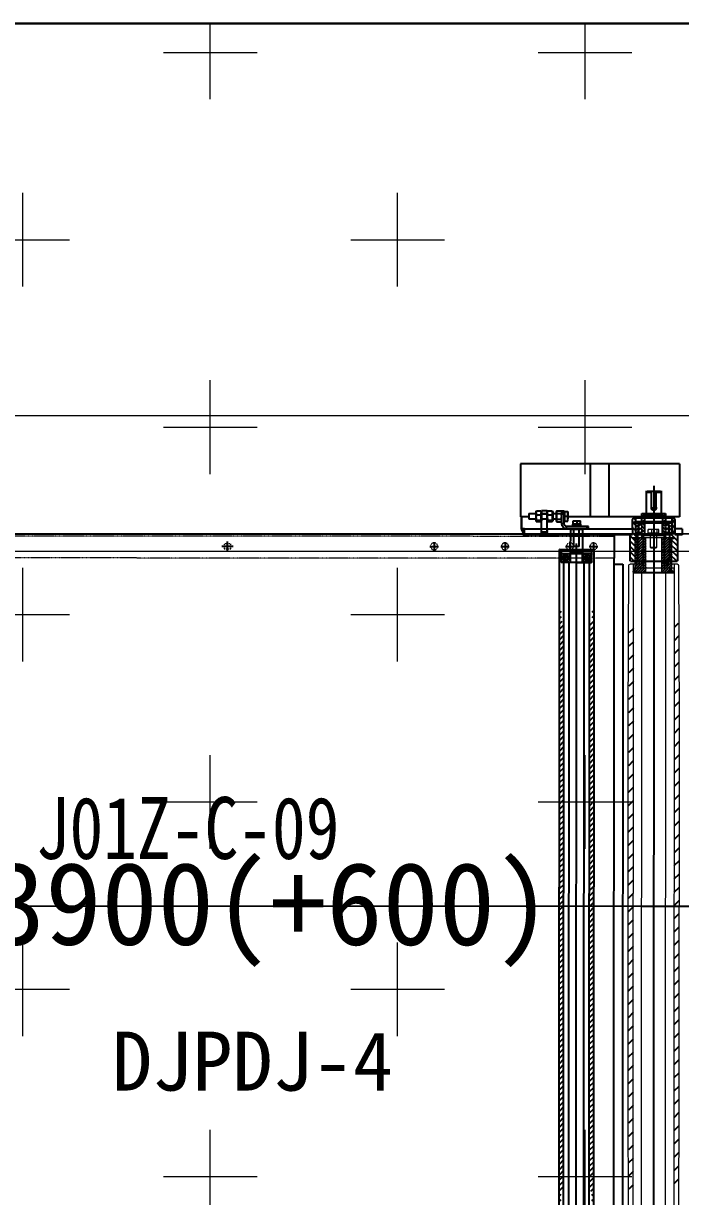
# Model space of a CAD drawing. Header units: millimetres. Extents: x 845401 to 948039, y 511594 to 550263.
# Drawn here: x 909969 to 911082, y 536149 to 538137 of the extents above; entities that cross this region are included whole.
import ezdxf

# ---------------------------------------------------------------- set-up
doc = ezdxf.new("R2010")
doc.units = ezdxf.units.MM
doc.linetypes.add('CENTER', pattern=[0])
doc.linetypes.add('DASHED', pattern=[0.75, 0.5, -0.25])
for name, color, linetype in [('00', 7, 'Continuous'), ('1', 30, 'Continuous'), ('1轮廓实线层', 7, 'Continuous'), ('2细线层', 4, 'Continuous'), ('3中心线层', 1, 'CENTER'), ('4文字层', 3, 'Continuous'), ('4虚线层', 6, 'DASHED'), ('5剖面线层', 2, 'Continuous')]:
    doc.layers.add(name, color=color, linetype=linetype)
for name, color, linetype, lineweight in [('7标注层', 4, 'Continuous', 5), ('A-剖-0.10mm.......SECT-L01', 255, 'Continuous', 18), ('物流设备', 7, 'Continuous', 5), ('粗实线', 7, 'Continuous', 30)]:
    doc.layers.add(name, color=color, linetype=linetype, lineweight=lineweight)
doc.styles.add('PC_TEXTSTYLE', font='isocp.shx', dxfattribs={"width": 0.8, "bigfont": 'hzfs.shx'})
doc.styles.add('宋体', font='simsun.ttc', dxfattribs={"width": 0.8, "height": 700})
pattern_1 = [(135, (-285.949, -2598.693), (-11.22532, -11.22532), [])]

# ---------------------------------------------------------------- blocks, each defined once
blk = doc.blocks.new('*U579')
at = {"layer": '1', "linetype": 'Continuous'}
h = blk.add_hatch(dxfattribs=at)
h.set_pattern_fill('_USER', color=1, scale=4, angle=45, style=0, pattern_type=0)
h.set_pattern_definition([(45, (0, 0), (-2.828427, 2.828427), [])])
edge = h.paths.add_edge_path()
edge.add_line((603, 403), (583, 403))
edge.add_line((583, 403), (583, 396.2))
edge.add_arc((593, 372), 26.2, 97.9975, 112.4377, ccw=False)
edge.add_arc((593, 372), 26.2, 82.0025, 97.9975, ccw=False)
edge.add_arc((593, 372), 26.2, 67.5623, 82.0025, ccw=False)
edge.add_line((603, 396.2), (603, 403))
edge = h.paths.add_edge_path()
edge.add_line((603, 347.8), (603, 341))
edge.add_line((603, 341), (583, 341))
edge.add_line((583, 341), (583, 347.8))
edge.add_arc((593, 372), 26.2, 247.5623, 262.0025)
edge.add_arc((593, 372), 26.2, 262.0025, 277.9975)
edge.add_arc((593, 372), 26.2, 277.9975, 292.4377)
blk = doc.blocks.new('*U580')
at = {"layer": '1', "linetype": 'Continuous'}
h = blk.add_hatch(dxfattribs=at)
h.set_pattern_fill('_USER', color=1, scale=4, angle=135, style=0, pattern_type=0)
h.set_pattern_definition([(135, (0, 0), (-2.828427, -2.828427), [])])
edge = h.paths.add_edge_path()
edge.add_line((598.5, 392.6), (603, 392.6))
edge.add_line((603, 392.6), (603, 387))
edge.add_line((603, 387), (583, 387))
edge.add_line((583, 387), (583, 392.6))
edge.add_line((583, 392.6), (587.5, 392.6))
edge.add_arc((589.8, 394.8), 3.2, 222.8511, 317.1489)
edge.add_line((592.1, 392.6), (593.9, 392.6))
edge.add_arc((596.2, 394.8), 3.2, 222.8511, 317.1489)
edge = h.paths.add_edge_path()
edge.add_line((583, 357), (603, 357))
edge.add_line((603, 357), (603, 351.4))
edge.add_line((603, 351.4), (598.5, 351.4))
edge.add_arc((596.2, 349.2), 3.2, 42.8511, 137.1489)
edge.add_line((593.9, 351.4), (592.1, 351.4))
edge.add_arc((589.8, 349.2), 3.2, 42.8511, 137.1489)
edge.add_line((587.5, 351.4), (583, 351.4))
edge.add_line((583, 351.4), (583, 357))
blk = doc.blocks.new('*U578', base_point=(-31, -88.5))
at = {"layer": '00', "color": 7}
for p, q in [((603, 403), (583, 403)), ((583, 403), (583, 387)), ((603, 403), (603, 387)), ((583, 392.6), (587.5, 392.6)), ((583, 387), (603, 387)), ((592.1, 392.6), (593.9, 392.6)), ((598.5, 392.6), (603, 392.6)), ((583, 357), (603, 357)), ((583, 341), (583, 357)), ((583, 351.4), (587.5, 351.4)), ((603, 341), (583, 341)), ((592.1, 351.4), (593.9, 351.4)), ((598.5, 351.4), (603, 351.4)), ((603, 341), (603, 357))]:
    blk.add_line(p, q, dxfattribs=at)
for centre in [(589.8, 394.8), (596.2, 394.8), (589.8, 349.2), (596.2, 349.2)]:
    blk.add_circle(centre, 3.2, dxfattribs=at)
for start, end in [(67.5623, 112.4377), (247.5623, 292.4377)]:
    blk.add_arc((593, 372), 26.2, start, end, dxfattribs=at)
at = {"color": 1, "linetype": 'Continuous'}
for name in ['*U579', '*U580']:
    blk.add_blockref(name, (0, 0), dxfattribs=at)
blk = doc.blocks.new('2206')
for p, q in [((2751.3, 2782.6), (2721.3, 2782.6)), ((2751.3, 2762.6), (2721.3, 2762.6))]:
    blk.add_line(p, q)
at = {"layer": '00', "rotation": 270}
blk.add_blockref('*U578', (2275.8, 3396.6), dxfattribs=at)
blk = doc.blocks.new('JTB1')
at = {"layer": '5剖面线层'}
h = blk.add_hatch(dxfattribs=at)
h.set_pattern_fill('ANSI31', color=256, scale=2, angle=-90, style=0)
h.set_pattern_definition([(315, (2290.41, 4481.01), (4.490128, 4.490128), [])])
h.paths.add_polyline_path([(3015.1, 692.6), (3015.1, 704.6), (3014.6, 705.1), (2970.6, 705.1), (2970.1, 704.6), (2970.1, 701.1), (2960.1, 701.1), (2945.1, 701.1, 0.414214), (2942.1, 698.1), (2942.1, 696.1), (2947.9, 696.1), (2947.9, 697.6), (2950.1, 697.6), (2950.1, 696.1), (2970.1, 696.1), (2970.1, 692.6)])
h.paths.add_polyline_path([(3014.6, 625.1), (3015.1, 625.6), (3015.1, 637.6), (2970.1, 637.6), (2970.1, 634.1), (2950.1, 634.1), (2950.1, 632.6), (2947.9, 632.6), (2947.9, 634.1), (2942.1, 634.1), (2942.1, 632.1, 0.414214), (2945.1, 629.1), (2960.1, 629.1), (2970.1, 629.1), (2970.1, 625.6), (2970.6, 625.1)])
at = {"color": 7, "linetype": 'Continuous', "lineweight": 25}
for p, q in [((2960.1, 887.1), (2970.1, 887.1)), ((2960.1, 884.1), (2960.1, 887.1)), ((2970.1, 884.1), (2960.1, 884.1)), ((2960.1, 884.1), (2960.1, 701.1)), ((2970.1, 887.1), (2970.1, 884.1)), ((2970.1, 884.1), (2970.1, 701.1)), ((2930.1, 845.8), (2930.1, 855.3)), ((2930.1, 855.3), (2935.1, 855.3)), ((2935.1, 855.3), (2935.1, 845.8)), ((2960.1, 855.3), (2935.1, 855.3)), ((2935.1, 845.8), (2930.1, 845.8)), ((2960.1, 845.8), (2935.1, 845.8)), ((2942.1, 632.1), (2942.1, 698.1)), ((2942.1, 696.1), (2947.9, 696.1)), ((2960.1, 701.1), (2945.1, 701.1)), ((2947.9, 697.6), (2947.9, 632.6)), ((2950.1, 697.6), (2947.9, 697.6)), ((2950.1, 697.6), (2950.1, 632.6)), ((2960.1, 701.1), (2970.1, 701.1)), ((2970.6, 705.1), (2970.1, 704.6)), ((2970.1, 696.1), (2970.1, 634.1)), ((3014.6, 705.1), (2970.6, 705.1)), ((3015.1, 704.6), (3014.6, 705.1)), ((3015.1, 704.6), (3015.1, 625.6)), ((2970.1, 692.6), (3015.1, 692.6)), ((3015.1, 637.6), (2970.1, 637.6)), ((2947.9, 634.1), (2942.1, 634.1)), ((2945.1, 629.1), (2960.1, 629.1)), ((2950.1, 632.6), (2947.9, 632.6)), ((2960.1, 617.1), (2960.1, 629.1)), ((2960.1, 629.1), (2970.1, 629.1)), ((2960.1, 617.1), (2970.1, 617.1)), ((2970.1, 629.1), (2970.1, 617.1)), ((2970.1, 625.6), (2970.6, 625.1)), ((2970.6, 625.1), (3014.6, 625.1)), ((3014.6, 625.1), (3015.1, 625.6))]:
    blk.add_line(p, q, dxfattribs=at)
for centre, start, end in [((2945.1, 698.1), 90, 180), ((2945.1, 632.1), 180, 270)]:
    blk.add_arc(centre, 3, start, end, dxfattribs=at)
at = {"layer": '4虚线层'}
for p, q in [((2960.1, 855.6), (2970.1, 855.6)), ((2967.1, 855.3), (2960.1, 855.3)), ((2965.6, 855.3), (2965.6, 845.8)), ((2967.1, 855.3), (2967.1, 845.8)), ((2967.1, 845.8), (2960.1, 845.8)), ((2960.1, 845.6), (2970.1, 845.6))]:
    blk.add_line(p, q, dxfattribs=at)
at = {"layer": '4虚线层', "lineweight": 25}
for p, q in [((2950.1, 696.1), (2970.1, 696.1)), ((2970.1, 634.1), (2950.1, 634.1))]:
    blk.add_line(p, q, dxfattribs=at)
at = {"rotation": 270}
blk.add_blockref('2206', (187.5, 3401.4), dxfattribs=at)
blk = doc.blocks.new('6304')
at = {"layer": '5剖面线层'}
h = blk.add_hatch(dxfattribs=at)
h.set_pattern_fill('ANSI31', color=256, style=0)
h.set_pattern_definition([(45, (1622.4174, 1392.4765), (-2.24506, 2.24506), [])])
edge = h.paths.add_edge_path()
edge.add_line((1637.4, 1412.5), (1635.4, 1412.5))
edge.add_line((1635.4, 1412.5), (1633.4, 1412.5))
edge.add_arc((1629.9, 1410.5), 4, 30, 150)
edge.add_line((1626.5, 1412.5), (1622.4, 1412.5))
edge.add_line((1622.4, 1412.5), (1622.4, 1417.4))
edge.add_arc((1623.5, 1417.4), 1.1, 90, 180, ccw=False)
edge.add_line((1623.5, 1418.5), (1636.3, 1418.5))
edge.add_arc((1636.3, 1417.4), 1.1, 360, 90, ccw=False)
edge.add_line((1637.4, 1417.4), (1637.4, 1412.5))
h = blk.add_hatch(dxfattribs=at)
h.set_pattern_fill('ANSI31', color=256, angle=90, style=0)
h.set_pattern_definition([(135, (1622.4174, 1392.4765), (-2.24506, -2.24506), [])])
edge = h.paths.add_edge_path()
edge.add_line((1622.4, 1408.5), (1626.5, 1408.5))
edge.add_arc((1629.9, 1410.5), 4, 210, 330)
edge.add_line((1633.4, 1408.5), (1637.4, 1408.5))
edge.add_line((1637.4, 1408.5), (1637.4, 1403.6))
edge.add_arc((1636.3, 1403.6), 1.1, 270, 360, ccw=False)
edge.add_line((1636.3, 1402.5), (1623.5, 1402.5))
edge.add_arc((1623.5, 1403.6), 1.1, 180, 270, ccw=False)
edge.add_line((1622.4, 1403.6), (1622.4, 1408.5))
at = {"layer": '5剖面线层', "extrusion": (0, 1.22461e-16, -1)}
h = blk.add_hatch(dxfattribs=at)
h.set_pattern_fill('ANSI31', color=256, angle=180, style=0)
h.set_pattern_definition([(225, (-1622.4174, 1392.4765), (2.24506, -2.24506), [])])
edge = h.paths.add_edge_path()
edge.add_line((-1622.4, 1376.5), (-1626.5, 1376.5))
edge.add_arc((-1629.9, 1374.5), 4, 30, 150)
edge.add_line((-1633.4, 1376.5), (-1637.4, 1376.5))
edge.add_line((-1637.4, 1376.5), (-1637.4, 1381.4))
edge.add_arc((-1636.3, 1381.4), 1.1, 90, 180, ccw=False)
edge.add_line((-1636.3, 1382.5), (-1623.5, 1382.5))
edge.add_arc((-1623.5, 1381.4), 1.1, 360, 90, ccw=False)
edge.add_line((-1622.4, 1381.4), (-1622.4, 1376.5))
h = blk.add_hatch(dxfattribs=at)
h.set_pattern_fill('ANSI31', color=256, angle=270, style=0)
h.set_pattern_definition([(315, (-1622.4174, 1392.4765), (2.24506, 2.24506), [])])
edge = h.paths.add_edge_path()
edge.add_line((-1626.5, 1372.5), (-1622.4, 1372.5))
edge.add_line((-1622.4, 1372.5), (-1622.4, 1367.6))
edge.add_arc((-1623.5, 1367.6), 1.1, 270, 360, ccw=False)
edge.add_line((-1623.5, 1366.5), (-1636.3, 1366.5))
edge.add_arc((-1636.3, 1367.6), 1.1, 180, 270, ccw=False)
edge.add_line((-1637.4, 1367.6), (-1637.4, 1372.5))
edge.add_line((-1637.4, 1372.5), (-1635.4, 1372.5))
edge.add_line((-1635.4, 1372.5), (-1633.4, 1372.5))
edge.add_arc((-1629.9, 1374.5), 4, 210, 330)
at = {"layer": '1轮廓实线层'}
for p, q in [((1622.4, 1392.5), (1622.4, 1417.4)), ((1637.4, 1412.5), (1635.4, 1412.5)), ((1637.4, 1417.4), (1637.4, 1392.5)), ((1622.4, 1408.5), (1626.5, 1408.5)), ((1623.5, 1402.5), (1636.3, 1402.5)), ((1633.4, 1408.5), (1637.4, 1408.5))]:
    blk.add_line(p, q, dxfattribs=at)
at = {"layer": '1轮廓实线层', "extrusion": (0, 1.22461e-16, -1)}
for p, q in [((1622.4, 1392.5), (1622.4, 1367.6)), ((1637.4, 1367.6), (1637.4, 1392.5)), ((1622.4, 1376.5), (1626.5, 1376.5)), ((1623.5, 1382.5), (1636.3, 1382.5)), ((1633.4, 1376.5), (1637.4, 1376.5)), ((1637.4, 1372.5), (1635.4, 1372.5))]:
    blk.add_line(p, q, dxfattribs=at)
at = {"layer": '1轮廓实线层'}
for points in [[(1626.5, 1412.5), (1622.4, 1412.5), (1622.4, 1417.4)], [(1623.5, 1418.5), (1636.3, 1418.5)], [(1635.4, 1412.5), (1633.4, 1412.5)], [(1637.4, 1417.4), (1637.4, 1412.5)]]:
    blk.add_lwpolyline(points, dxfattribs=at)
at = {"layer": '1轮廓实线层', "extrusion": (0, 1.22461e-16, -1)}
for points in [[(-1626.5, 1372.5), (-1622.4, 1372.5), (-1622.4, 1367.6)], [(-1635.4, 1372.5), (-1633.4, 1372.5)], [(-1637.4, 1367.6), (-1637.4, 1372.5)], [(-1623.5, 1366.5), (-1636.3, 1366.5)]]:
    blk.add_lwpolyline(points, dxfattribs=at)
at = {"layer": '1轮廓实线层'}
blk.add_circle((1629.9, 1410.5), 4, dxfattribs=at)
at = {"layer": '1轮廓实线层', "extrusion": (0, 1.22461e-16, -1)}
blk.add_circle((-1629.9, 1374.5), 4, dxfattribs=at)
at = {"layer": '1轮廓实线层'}
for centre, start, end in [((1623.5, 1417.4), 90, 180), ((1636.3, 1417.4), 0, 90), ((1623.5, 1403.6), 180, 270), ((1636.3, 1403.6), 270, 0)]:
    blk.add_arc(centre, 1.1, start, end, dxfattribs=at)
at = {"layer": '1轮廓实线层', "extrusion": (0, 1.22461e-16, -1)}
for centre, start, end in [((-1623.5, 1381.4), 0, 90), ((-1636.3, 1381.4), 90, 180), ((-1623.5, 1367.6), 270, 0), ((-1636.3, 1367.6), 180, 270)]:
    blk.add_arc(centre, 1.1, start, end, dxfattribs=at)
at = {"layer": '3中心线层'}
for p, q in [((1629.9, 1403.5), (1629.9, 1417.5)), ((1620.4, 1392.5), (1639.4, 1392.5)), ((1622.9, 1410.5), (1636.9, 1410.5))]:
    blk.add_line(p, q, dxfattribs=at)
at = {"layer": '3中心线层', "extrusion": (0, 1.22461e-16, -1)}
for p, q in [((1622.9, 1374.5), (1636.9, 1374.5)), ((1629.9, 1381.5), (1629.9, 1367.5))]:
    blk.add_line(p, q, dxfattribs=at)
at = {"style": 'PC_TEXTSTYLE'}
blk.add_text('TH_SUPERPART', height=1e-29, dxfattribs=at).set_placement((1622.4, 1392.5))
blk = doc.blocks.new('8M-Z22-D27-H59')
at = {"layer": '5剖面线层'}
h = blk.add_hatch(dxfattribs=at)
h.set_pattern_fill('ANSI31', color=256, style=0)
h.paths.add_polyline_path([(3061.7, 1035.6), (3060.8, 1035.6), (3060.8, 1038.6), (3061.8, 1042.2), (3060.2, 1042.6), (3059.2, 1038.8), (3005.2, 1038.8), (3004.1, 1042.6), (3002.6, 1042.2), (3003.6, 1038.6), (3003.6, 1035.6), (3002.7, 1035.6), (3002.7, 1021.5), (3061.7, 1021.5)])
h.paths.add_polyline_path([(3061.7, 991.8), (3061.7, 994.5), (3002.7, 994.5), (3002.7, 979.6), (3003.6, 979.6), (3003.6, 976.7), (3002.6, 973.1), (3004.1, 972.6), (3005.2, 976.5), (3059.2, 976.5), (3060.2, 972.6), (3061.8, 973.1), (3060.8, 976.7), (3060.8, 979.6), (3061.7, 979.6)])
at = {"layer": '2细线层', "lineweight": 15}
for p, q in [((3066.7, 1017.6), (3064.7, 1017.6)), ((3064.7, 1017.6), (3064.7, 997.6)), ((3066.7, 1017.6), (3066.7, 997.6)), ((3069.3, 1015.7), (3069.3, 999.6)), ((3069.9, 1015.5), (3069.3, 1014.9)), ((3069.9, 1016.7), (3075.2, 1016.7)), ((3069.9, 1013.6), (3069.9, 1016.7)), ((3075.2, 1016.7), (3075.7, 1015.2)), ((3075.7, 1015.6), (3075.5, 1016.2)), ((3075.7, 1015.6), (3075.7, 1015.2)), ((3075.7, 1015.2), (3075.7, 1009.1)), ((3044.8, 1012.6), (3044.3, 1012.1)), ((3044.3, 1008.5), (3044.3, 1012.1)), ((3044.3, 1003.1), (3044.3, 1008.5)), ((3044.3, 1003.1), (3044.8, 1002.6)), ((3064.7, 1012.6), (3044.8, 1012.6)), ((3044.8, 1012.6), (3044.8, 1008.6)), ((3044.8, 1008.6), (3044.8, 1002.6)), ((3044.8, 1002.6), (3064.7, 1002.6)), ((3064.7, 997.6), (3066.7, 997.6)), ((3066.7, 999.6), (3069.3, 999.6)), ((3069.3, 1000.4), (3069.9, 999.8)), ((3069.9, 1013.6), (3075.2, 1013.6)), ((3069.9, 1004.6), (3069.9, 1013.6)), ((3069.9, 1004.6), (3075.2, 1004.6)), ((3069.9, 998.6), (3069.9, 1004.6)), ((3069.9, 998.6), (3075.2, 998.6)), ((3075.2, 1004.6), (3075.7, 1001.6)), ((3075.7, 1001.6), (3075.2, 998.6)), ((3075.2, 998.6), (3075.4, 999.2)), ((3075.5, 999.1), (3075.7, 999.6)), ((3075.7, 1009.1), (3075.7, 1001.6)), ((3075.7, 1001.6), (3075.7, 999.6))]:
    blk.add_line(p, q, dxfattribs=at)
for centre, start_param, end_param in [((3066.7, 1007.6), 1.477424, 1.570796), ((3069.3, 1007.6), 1.570796, 1.758368)]:
    blk.add_ellipse(centre, major_axis=(13.9, 0), ratio=0.57735, start_param=start_param, end_param=end_param, dxfattribs=at)
for points, knots in [([(3075.7, 1015.2), (3075.7, 1014.9), (3075.6, 1014.4), (3075.4, 1013.9), (3075.2, 1013.6)], [0, 0, 0, 0, 0.497781, 1, 1, 1, 1]), ([(3075.2, 1013.6), (3075.2, 1013.6), (3075.5, 1012.1), (3075.6, 1010.6), (3075.7, 1009.1)], [0, 0, 0, 0, 0.026995, 1, 1, 1, 1]), ([(3075.7, 1009.1), (3075.6, 1008), (3075.6, 1006.4), (3075.3, 1004.9), (3075.2, 1004.6)], [0, 0, 0, 0, 0.746933, 1, 1, 1, 1])]:
    blk.add_open_spline(points, degree=3, knots=knots, dxfattribs=at)
at = {"layer": '7标注层', "lineweight": 15}
for p, q in [((3002.6, 1042.2), (3004.1, 1042.6)), ((3002.6, 1042.2), (3003.6, 1038.6)), ((3002.6, 973.1), (3002.6, 1042.2)), ((3002.7, 1035.6), (3002.7, 979.6)), ((3002.7, 1035.6), (3003.6, 1035.6)), ((3003.6, 1038.6), (3003.6, 1035.6)), ((3004.1, 1042.6), (3005.2, 1038.8)), ((3005.2, 1038.8), (3059.2, 1038.8)), ((3059.2, 1038.8), (3060.2, 1042.6)), ((3060.2, 1042.6), (3061.8, 1042.2)), ((3060.8, 1038.6), (3061.8, 1042.2)), ((3060.8, 1035.6), (3060.8, 1038.6)), ((3060.8, 1035.6), (3061.7, 1035.6)), ((3061.7, 1020.1), (3061.7, 1035.6)), ((3061.8, 973.1), (3061.8, 1042.2)), ((3002.7, 1021.5), (3061.7, 1021.5)), ((3061.7, 991.8), (3061.7, 1020.1)), ((3064.7, 1027.6), (3061.8, 1027.6)), ((3064.7, 1027.6), (3064.7, 987.6)), ((3002.7, 994.5), (3061.7, 994.5)), ((3003.6, 976.7), (3002.6, 973.1)), ((3003.6, 979.6), (3002.7, 979.6)), ((3003.6, 979.6), (3003.6, 976.7)), ((3004.1, 972.6), (3005.2, 976.5)), ((3005.2, 976.5), (3059.2, 976.5)), ((3059.2, 976.5), (3060.2, 972.6)), ((3061.7, 979.6), (3060.8, 979.6)), ((3060.8, 976.7), (3060.8, 979.6)), ((3061.8, 973.1), (3060.8, 976.7)), ((3061.7, 979.6), (3061.7, 991.8)), ((3061.8, 987.6), (3064.7, 987.6)), ((3004.1, 972.6), (3002.6, 973.1)), ((3061.8, 973.1), (3060.2, 972.6))]:
    blk.add_line(p, q, dxfattribs=at)
blk = doc.blocks.new('*U100472')
at = {"layer": '5剖面线层'}
h = blk.add_hatch(dxfattribs=at)
h.set_pattern_fill('ANSI31', color=256, scale=2, angle=-90, style=0)
h.set_pattern_definition([(315, (-3679.253, 1891.92), (4.490128, 4.490128), [])])
h.paths.add_polyline_path([(-1921.7, 1032), (-1921.7, 1536.5), (-1922.2, 1537), (-1924.7, 1537), (-1924.7, 1530), (-1924.7, 1515), (-1926.7, 1515), (-1928.7, 1515), (-1928.7, 1032)])
h.paths.add_polyline_path([(-1924.7, 549), (-1924.7, 534), (-1924.7, 527), (-1922.2, 527), (-1921.7, 527.5), (-1921.7, 1032), (-1928.7, 1032), (-1928.7, 549), (-1926.7, 549)])
h.paths.add_polyline_path([(-1972.7, 1032), (-1972.7, 1515), (-1974.7, 1515), (-1976.7, 1515), (-1976.7, 1530), (-1976.7, 1537), (-1979.2, 1537), (-1979.7, 1536.5), (-1979.7, 1032)])
h.paths.add_polyline_path([(-1972.7, 549), (-1972.7, 1032), (-1979.7, 1032), (-1979.7, 527.5), (-1979.2, 527), (-1976.7, 527), (-1976.7, 534), (-1976.7, 549), (-1974.7, 549)])
h = blk.add_hatch(dxfattribs=at)
h.set_pattern_fill('ANSI31', color=256, scale=5, angle=90, style=0)
h.set_pattern_definition(pattern_1)
h.paths.add_polyline_path([(-1862.9, 817), (-1861.9, 554, 0.413109), (-1859.9, 552), (-1854.4, 552), (-1854.4, 1512), (-1859.9, 1512, 0.413109), (-1861.9, 1510), (-1862.9, 1247)])
h = blk.add_hatch(dxfattribs=at)
h.set_pattern_fill('ANSI31', color=256, scale=5, angle=90, style=0)
h.set_pattern_definition(pattern_1)
h.paths.add_polyline_path([(-1785.4, 552), (-1779.9, 552, 0.413109), (-1777.9, 554), (-1776.9, 817), (-1776.9, 1247), (-1777.9, 1510, 0.413109), (-1779.9, 1512), (-1785.4, 1512)])
h = blk.add_hatch(dxfattribs=at)
h.set_pattern_fill('ANSI31', color=256, scale=2, angle=90, style=0)
h.set_pattern_definition([(135, (-1295.932, -2580.273), (-4.490128, -4.490128), [])])
h.paths.add_polyline_path([(-1839.9, 366), (-1834.9, 366), (-1834.9, 382), (-1839.9, 382)])
h.paths.add_polyline_path([(-1804.9, 366), (-1799.9, 366), (-1799.9, 382), (-1804.9, 382)])
at = {"color": 7, "linetype": 'Continuous', "lineweight": 25}
for p, q in [((-1979.7, 1636.5), (-1979.7, 427.5)), ((-1921.7, 427.5), (-1921.7, 1636.5)), ((-1972.7, 449), (-1972.7, 1615)), ((-1963.2, 1615), (-1963.2, 449)), ((-1938.2, 449), (-1938.2, 1615)), ((-1928.7, 1615), (-1928.7, 449)), ((-1886.9, 1622), (-1886.9, 442)), ((-1872.1, 452), (-1872.1, 1612)), ((-1976.7, 434), (-1976.7, 449)), ((-1974.7, 449), (-1976.7, 449)), ((-1926.7, 449), (-1974.7, 449)), ((-1938.2, 449), (-1963.2, 449)), ((-1960.7, 449), (-1960.7, 434)), ((-1940.7, 434), (-1940.7, 449)), ((-1924.7, 449), (-1926.7, 449)), ((-1924.7, 449), (-1924.7, 434)), ((-1886.9, 452), (-1886.2, 452)), ((-1886.9, 408), (-1886.9, 442)), ((-1886.2, 452), (-1872.1, 452)), ((-1837.4, 452), (-1837.4, 403)), ((-1802.4, 403), (-1802.4, 452)), ((-1979.2, 427), (-1979.7, 427.5)), ((-1979.2, 427), (-1976.7, 427)), ((-1976.7, 427), (-1976.7, 434)), ((-1976.7, 427), (-1924.7, 427)), ((-1960.7, 434), (-1940.7, 434)), ((-1960.7, 432.9), (-1960.7, 392.5)), ((-1960.7, 432.9), (-1940.7, 432.9)), ((-1960.2, 434), (-1960.2, 432.9)), ((-1946.3, 422), (-1955.1, 422)), ((-1955.1, 422), (-1955.1, 392.5)), ((-1946.3, 422), (-1946.3, 392.5)), ((-1941.2, 432.9), (-1941.2, 434)), ((-1940.7, 392.5), (-1940.7, 432.9)), ((-1924.7, 434), (-1924.7, 427)), ((-1924.7, 427), (-1922.2, 427)), ((-1921.7, 427.5), (-1922.2, 427)), ((-1886.9, 402), (-3156.9, 402)), ((-1886.9, 402), (-1886.9, 408)), ((-1837.4, 403), (-1836.4, 402)), ((-1837.4, 403), (-1802.4, 403)), ((-1836.3, 402), (-1836.4, 402)), ((-1803.4, 402), (-1836.3, 402)), ((-1834.9, 402), (-1834.9, 368)), ((-1804.9, 368), (-1804.9, 402)), ((-1803.4, 402), (-1802.4, 403)), ((-2019.3, 379.4), (-2019.7, 378.6)), ((-2019.7, 363.6), (-2019.7, 378.6)), ((-2018.8, 380), (-2011.1, 380)), ((-2010.2, 378.6), (-2010.6, 379.4)), ((-2010.2, 363.6), (-2010.2, 378.6)), ((-2000.3, 379.4), (-2000.7, 378.6)), ((-2000.7, 363.6), (-2000.7, 378.6)), ((-1999.8, 380), (-1992.1, 380)), ((-1991.2, 378.6), (-1991.6, 379.4)), ((-1991.2, 363.6), (-1991.2, 378.6)), ((-1984.3, 380.3), (-1985.2, 378.6)), ((-1985.2, 363.4), (-1985.2, 378.6)), ((-1984.3, 380.3), (-1976.6, 380.3)), ((-1975.7, 378.6), (-1976.6, 380.3)), ((-1971.7, 384), (-1975.7, 384)), ((-1975.7, 384), (-1975.7, 367)), ((-1971.7, 384), (-1971.7, 367)), ((-1971.1, 378.9), (-1971.7, 378.3)), ((-1971.1, 371), (-1971.1, 379)), ((-1971.1, 379), (-1965.7, 379)), ((-1967.7, 392), (-1967.7, 388)), ((-1933.2, 392), (-1967.7, 392)), ((-1933.2, 388), (-1967.7, 388)), ((-1965.7, 379), (-1965.3, 375)), ((-1965.3, 379), (-1965.3, 375)), ((-1960.7, 392.5), (-1960.2, 392)), ((-1960.7, 392.5), (-1955.1, 392.5)), ((-1954.9, 392), (-1960.2, 392)), ((-1958.7, 388), (-1958.7, 386.4)), ((-1958.7, 386.4), (-1958.4, 386.4)), ((-1958.4, 386.4), (-1942.7, 386.4)), ((-1957.2, 383.7), (-1956.7, 383.7)), ((-1957.1, 379), (-1957.2, 379.1)), ((-1957.1, 386.4), (-1957.1, 384.3)), ((-1957.1, 384.3), (-1950.7, 384.3)), ((-1953.2, 379), (-1957.1, 379)), ((-1956.4, 384.3), (-1957, 383.7)), ((-1956.7, 383.7), (-1956.7, 379.4)), ((-1956.7, 383.7), (-1949.8, 383.7)), ((-1953.2, 379), (-1956.7, 379.4)), ((-1955.1, 392.5), (-1946.3, 392.5)), ((-1946.4, 392), (-1954.9, 392)), ((-1949.8, 379.4), (-1953.2, 379)), ((-1946.8, 379), (-1953.2, 379)), ((-1949.5, 384.3), (-1950.7, 384.3)), ((-1949.8, 383.7), (-1949.8, 379.4)), ((-1949.8, 383.7), (-1943.8, 383.7)), ((-1946.8, 379), (-1949.8, 379.4)), ((-1949.5, 384.3), (-1944.3, 384.3)), ((-1943.8, 379.4), (-1946.8, 379)), ((-1946.8, 379), (-1944.2, 379)), ((-1941.2, 392), (-1946.4, 392)), ((-1946.3, 392.5), (-1940.7, 392.5)), ((-1944.4, 383.7), (-1945, 384.3)), ((-1944.3, 384.3), (-1944.3, 386.4)), ((-1943.8, 383.7), (-1943.8, 379.4)), ((-1942.7, 386.4), (-1942.7, 388)), ((-1941.2, 392), (-1940.7, 392.5)), ((-1933.2, 388), (-1933.2, 392)), ((-1933.2, 392), (-1930.7, 392)), ((-1930.7, 388), (-1933.2, 388)), ((-1930.7, 392), (-1930.7, 388)), ((-2031.2, 376), (-2031.7, 375.5)), ((-2031.7, 366.5), (-2031.7, 375.5)), ((-2031.7, 366.5), (-2031.2, 366)), ((-2019.7, 376), (-2031.2, 376)), ((-2031.2, 376), (-2031.2, 366)), ((-2031.2, 366), (-2019.7, 366)), ((-2019.7, 363.4), (-2019.7, 363.6)), ((-2019.7, 363.4), (-2019.3, 362.7)), ((-2018.8, 377.3), (-2011.1, 377.3)), ((-2018.8, 368.3), (-2011.1, 368.3)), ((-2018.8, 362), (-2011.1, 362)), ((-2011.1, 362), (-2010.6, 362.7)), ((-2010.6, 362.7), (-2010.2, 363.4)), ((-2000.7, 376), (-2010.2, 376)), ((-2010.2, 366), (-2000.7, 366)), ((-2010.2, 363.4), (-2010.2, 363.6)), ((-2000.7, 363.4), (-2000.7, 363.6)), ((-2000.7, 363.4), (-2000.3, 362.7)), ((-1999.8, 377.3), (-1992.1, 377.3)), ((-1999.8, 368.3), (-1992.1, 368.3)), ((-1999.8, 362), (-1992.1, 362)), ((-1992.1, 362), (-1991.6, 362.7)), ((-1991.6, 362.7), (-1991.2, 363.4)), ((-1985.2, 376), (-1991.2, 376)), ((-1991.2, 366), (-1985.2, 366)), ((-1991.2, 363.4), (-1991.2, 363.6)), ((-1985.2, 363.4), (-1984.3, 361.8)), ((-1984.3, 375.6), (-1976.6, 375.6)), ((-1984.3, 366.4), (-1976.6, 366.4)), ((-1984.3, 361.8), (-1976.6, 361.8)), ((-1975.7, 367), (-1971.7, 367)), ((-1975.7, 362), (-1975.7, 367)), ((-1971.7, 362), (-1975.7, 362)), ((-1971.7, 367), (-1971.7, 362)), ((-1971.7, 363.8), (-1971.1, 363.2)), ((-1971.1, 371), (-1965.7, 371)), ((-1971.1, 363), (-1971.1, 371)), ((-1971.1, 363), (-1965.7, 363)), ((-1965.3, 375), (-1965.7, 371)), ((-1965.7, 371), (-1965.3, 367)), ((-1965.3, 367), (-1965.7, 363)), ((-1965.3, 367), (-1965.3, 375)), ((-1965.3, 363), (-1965.3, 367)), ((-1805.9, 367), (-1833.9, 367)), ((-1832.4, 367), (-1832.4, 328)), ((-1807.4, 328), (-1807.4, 367)), ((-1805.9, 367), (-1804.9, 368)), ((-1832.4, 330), (-1831.4, 329)), ((-1832.4, 330), (-1823.9, 330)), ((-1808.4, 329), (-1831.4, 329)), ((-1815.9, 330), (-1807.4, 330)), ((-1808.4, 329), (-1807.4, 330))]:
    blk.add_line(p, q, dxfattribs=at)
at = {"color": 7, "linetype": 'Continuous', "lineweight": 15}
for p, q in [((-1854.4, 1612), (-1854.4, 452)), ((-1785.4, 452), (-1785.4, 1612)), ((-1861.9, 1610), (-1862.9, 1347)), ((-1839.9, 1597), (-1839.9, 467)), ((-1799.9, 467), (-1799.9, 1597)), ((-1776.9, 1347), (-1777.9, 1610)), ((-1862.9, 1347), (-1862.9, 717)), ((-1776.9, 717), (-1776.9, 1347)), ((-1862.9, 717), (-1861.9, 454)), ((-1777.9, 454), (-1776.9, 717)), ((-1785.9, 467), (-1853.9, 467)), ((-1853.9, 467), (-1853.9, 459)), ((-1785.9, 459), (-1853.9, 459)), ((-1837.4, 459), (-1837.4, 452)), ((-1802.4, 452), (-1802.4, 459)), ((-1785.9, 459), (-1785.9, 467)), ((-1837.4, 452), (-1859.9, 452)), ((-1779.9, 452), (-1802.4, 452))]:
    blk.add_line(p, q, dxfattribs=at)
for p, q in [((-1957.2, 379.1), (-1957.2, 383.7)), ((-1799.9, 382), (-1839.9, 382)), ((-1839.9, 382), (-1839.9, 366)), ((-1834.9, 382), (-1834.9, 366)), ((-1804.9, 366), (-1804.9, 382)), ((-1799.9, 366), (-1799.9, 382)), ((-1839.9, 366), (-1799.9, 366)), ((-1833.9, 367), (-1834.9, 368)), ((-1834.9, 368), (-1804.9, 368)), ((-1823.9, 357), (-1823.9, 329)), ((-1815.9, 357), (-1815.9, 329))]:
    blk.add_line(p, q)
at = {"color": 4}
for p, q in [((-1819.9, 351.5), (-1819.9, 362.5)), ((-1814.4, 357), (-1825.4, 357))]:
    blk.add_line(p, q, dxfattribs=at)
at = {"color": 7, "linetype": 'Continuous', "lineweight": 25, "flags": 128}
for points in [[(-1950.7, 384.3), (-1951.1, 385), (-1951.5, 385.7), (-1951.9, 386.4)], [(-1950.7, 386.4), (-1950.3, 385.7), (-1949.9, 385), (-1949.5, 384.3)]]:
    blk.add_lwpolyline(points, dxfattribs=at)
at = {"color": 7, "linetype": 'Continuous', "lineweight": 15}
for centre, start, end in [((-1859.9, 454), 180.2162, 270), ((-1779.9, 454), 270, 359.7838)]:
    blk.add_arc(centre, 2, start, end, dxfattribs=at)
at = {"color": 7, "linetype": 'Continuous', "lineweight": 25}
for radius in [8, 4]:
    blk.add_arc((-1967.7, 384), radius, 90, 180, dxfattribs=at)
blk.add_arc((-1819.9, 357), 4, 0, 180)
for points, knots in [([(-2018.8, 377.3), (-2019, 377.6), (-2019.4, 378), (-2019.5, 378.7), (-2019.3, 379.4), (-2018.9, 379.8), (-2018.8, 380)], [0, 0, 0, 0, 0.264603, 0.534945, 0.765342, 1, 1, 1, 1]), ([(-2011.1, 380), (-2010.9, 379.8), (-2010.5, 379.3), (-2010.3, 378.6), (-2010.6, 378), (-2010.9, 377.5), (-2011.1, 377.3)], [0, 0, 0, 0, 0.264605, 0.534947, 0.765343, 1, 1, 1, 1]), ([(-1999.8, 377.3), (-2000, 377.6), (-2000.4, 378), (-2000.5, 378.7), (-2000.3, 379.4), (-1999.9, 379.8), (-1999.8, 380)], [0, 0, 0, 0, 0.264603, 0.534945, 0.765342, 1, 1, 1, 1]), ([(-1992.1, 380), (-1991.9, 379.8), (-1991.5, 379.3), (-1991.3, 378.6), (-1991.6, 378), (-1991.9, 377.5), (-1992.1, 377.3)], [0, 0, 0, 0, 0.264605, 0.534947, 0.765343, 1, 1, 1, 1]), ([(-1984.3, 375.6), (-1984.5, 376), (-1984.9, 376.9), (-1985, 378.1), (-1984.8, 379.2), (-1984.4, 379.9), (-1984.3, 380.3)], [0, 0, 0, 0, 0.264603, 0.534946, 0.765344, 1, 1, 1, 1]), ([(-1976.6, 380.3), (-1976.4, 379.9), (-1976, 379), (-1975.8, 377.8), (-1976.1, 376.7), (-1976.4, 376), (-1976.6, 375.6)], [0, 0, 0, 0, 0.264604, 0.534947, 0.765345, 1, 1, 1, 1]), ([(-1965.3, 379), (-1965.4, 379), (-1965.5, 379), (-1965.7, 379), (-1965.7, 379)], [0, 0, 0, 0, 0.973006, 1, 1, 1, 1]), ([(-1956.7, 379.4), (-1956.7, 379.4), (-1956.8, 379.2), (-1957, 379.1), (-1957.1, 379)], [0, 0, 0, 0, 0.026995, 1, 1, 1, 1]), ([(-1944.2, 379), (-1944.1, 379.1), (-1943.9, 379.2), (-1943.8, 379.4), (-1943.8, 379.4)], [0, 0, 0, 0, 0.973007, 1, 1, 1, 1]), ([(-2018.8, 368.3), (-2018.9, 368.7), (-2019.2, 369.8), (-2019.5, 371.8), (-2019.5, 374.4), (-2019, 376.3), (-2018.8, 377.3)], [0, 0, 0, 0, 0.131289, 0.380795, 0.636403, 1, 1, 1, 1]), ([(-2018.8, 362), (-2019, 362.6), (-2019.4, 363.7), (-2019.5, 365.3), (-2019.3, 366.9), (-2018.9, 367.9), (-2018.8, 368.3)], [0, 0, 0, 0, 0.264606, 0.534947, 0.765343, 1, 1, 1, 1]), ([(-2019.3, 362.7), (-2019.3, 362.7), (-2019.2, 362.4), (-2019, 362.2), (-2018.8, 362)], [0, 0, 0, 0, 0.024413, 1, 1, 1, 1]), ([(-2011.1, 377.3), (-2010.9, 376.3), (-2010.4, 374.4), (-2010.4, 371.8), (-2010.7, 369.9), (-2011, 368.7), (-2011.1, 368.3)], [0, 0, 0, 0, 0.363595, 0.61279, 0.868712, 1, 1, 1, 1]), ([(-2011.1, 368.3), (-2010.9, 367.8), (-2010.5, 366.7), (-2010.3, 365), (-2010.6, 363.5), (-2010.9, 362.5), (-2011.1, 362)], [0, 0, 0, 0, 0.264606, 0.534947, 0.765339, 1, 1, 1, 1]), ([(-1999.8, 368.3), (-1999.9, 368.7), (-2000.2, 369.8), (-2000.5, 371.8), (-2000.5, 374.4), (-2000, 376.3), (-1999.8, 377.3)], [0, 0, 0, 0, 0.131289, 0.380795, 0.636403, 1, 1, 1, 1]), ([(-1999.8, 362), (-2000, 362.6), (-2000.4, 363.7), (-2000.5, 365.3), (-2000.3, 366.9), (-1999.9, 367.9), (-1999.8, 368.3)], [0, 0, 0, 0, 0.264606, 0.534947, 0.765343, 1, 1, 1, 1]), ([(-2000.3, 362.7), (-2000.3, 362.7), (-2000.2, 362.4), (-2000, 362.2), (-1999.8, 362)], [0, 0, 0, 0, 0.024413, 1, 1, 1, 1]), ([(-1992.1, 377.3), (-1991.9, 376.3), (-1991.4, 374.4), (-1991.4, 371.8), (-1991.7, 369.9), (-1992, 368.7), (-1992.1, 368.3)], [0, 0, 0, 0, 0.363595, 0.61279, 0.868712, 1, 1, 1, 1]), ([(-1992.1, 368.3), (-1991.9, 367.8), (-1991.5, 366.7), (-1991.3, 365), (-1991.6, 363.5), (-1991.9, 362.5), (-1992.1, 362)], [0, 0, 0, 0, 0.264606, 0.534947, 0.765339, 1, 1, 1, 1]), ([(-1984.3, 366.4), (-1984.4, 366.8), (-1984.7, 367.9), (-1985, 369.9), (-1985, 372.6), (-1984.5, 374.5), (-1984.3, 375.6)], [0, 0, 0, 0, 0.131292, 0.380799, 0.636403, 1, 1, 1, 1]), ([(-1984.3, 361.8), (-1984.5, 362.2), (-1984.9, 363), (-1985, 364.2), (-1984.8, 365.3), (-1984.4, 366), (-1984.3, 366.4)], [0, 0, 0, 0, 0.264604, 0.534947, 0.765345, 1, 1, 1, 1]), ([(-1976.6, 375.6), (-1976.4, 374.5), (-1975.9, 372.7), (-1975.9, 369.9), (-1976.2, 368), (-1976.5, 366.8), (-1976.6, 366.4)], [0, 0, 0, 0, 0.363595, 0.612789, 0.868708, 1, 1, 1, 1]), ([(-1976.6, 366.4), (-1976.4, 366), (-1976, 365.2), (-1975.8, 364), (-1976.1, 362.8), (-1976.4, 362.1), (-1976.6, 361.8)], [0, 0, 0, 0, 0.264603, 0.534946, 0.765344, 1, 1, 1, 1]), ([(-1965.7, 363), (-1965.7, 363), (-1965.5, 363), (-1965.4, 363), (-1965.3, 363)], [0, 0, 0, 0, 0.026994, 1, 1, 1, 1])]:
    blk.add_open_spline(points, degree=3, knots=knots, dxfattribs=at)
for points in [[(-1955.1, 392.5), (-1955, 392.4), (-1955, 392.2), (-1954.9, 392)], [(-1946.3, 392.5), (-1946.4, 392.4), (-1946.4, 392.2), (-1946.4, 392)]]:
    blk.add_open_spline(points, degree=3, dxfattribs=at)
at = {"layer": '1轮廓实线层'}
for p, q in [((-2044.4, 372), (-2044.4, 391)), ((-2043.4, 391), (-2043.4, 372)), ((-2045.6, 282), (-2045.6, 372)), ((-2031.7, 372), (-2045.6, 372)), ((-1896, 372), (-1965, 372)), ((-1927.6, 282), (-1927.6, 372)), ((-1896, 282), (-1896, 372)), ((-1811, 372), (-1896, 372)), ((-1776.6, 372), (-1811, 372)), ((-1776.6, 282), (-1776.6, 372)), ((-1927.6, 282), (-2045.6, 282)), ((-1896, 282), (-1927.6, 282)), ((-1811, 282), (-1896, 282)), ((-1776.6, 282), (-1811, 282))]:
    blk.add_line(p, q, dxfattribs=at)
at = {"layer": '1轮廓实线层', "flags": 128}
blk.add_lwpolyline([(-2041.9, 396.7), (-2042.2, 396.3), (-2043.2, 393.6), (-2043.4, 391), (-2043.4, 391), (-2043.4, 391)], dxfattribs=at)
at = {"layer": '1轮廓实线层'}
blk.add_open_spline([(-2044.4, 391), (-2044.4, 391), (-2044.4, 391.9), (-2044.2, 393.8), (-2043.3, 396.2), (-2042.4, 397.3), (-2041.9, 397.8)], degree=3, knots=[0, 0, 0, 0, 0.000008, 0.332156, 0.718246, 1, 1, 1, 1], dxfattribs=at)
at = {"layer": '3中心线层', "linetype": 'ByBlock', "ltscale": 2}
blk.add_line((-1819.9, 319), (-1819.9, 1702), dxfattribs=at)
at = {"layer": '3中心线层'}
for p, q in [((-1950.7, 1647), (-1950.7, 417)), ((-1674.3, 1032), (-3340.9, 1032)), ((-2551.4, 422), (-2532.4, 422)), ((-2541.9, 430.2), (-2541.9, 413.9)), ((-2199.2, 422), (-2184.7, 422)), ((-2191.9, 414.8), (-2191.9, 429)), ((-2079.2, 422), (-2064.7, 422)), ((-2071.9, 414.8), (-2071.9, 429)), ((-1969.2, 422), (-1954.7, 422)), ((-1961.9, 414.8), (-1961.9, 429)), ((-1929.2, 422), (-1914.7, 422)), ((-1921.9, 414.8), (-1921.9, 429))]:
    blk.add_line(p, q, dxfattribs=at)
at = {"layer": '4虚线层', "linetype": 'DASHED', "lineweight": 18}
for p, q in [((-1872.8, 452), (-1872.8, 1612)), ((-1889.9, 442), (-3153.9, 442)), ((-1886.9, 405), (-3156.9, 405))]:
    blk.add_line(p, q, dxfattribs=at)
at = {"layer": '4虚线层', "linetype": 'DASHED', "lineweight": 18, "ltscale": 0.2}
blk.add_lwpolyline([(-2547.4, 426.2), (-2536.4, 426.2), (-2536.4, 417.9), (-2547.4, 417.9)], close=True, dxfattribs=at)
for centre in [(-2191.9, 422), (-2071.9, 422)]:
    blk.add_circle(centre, 6, dxfattribs=at)
at = {"layer": '4虚线层', "linetype": 'DASHED', "lineweight": 18, "ltscale": 0.15}
for centre in [(-1961.9, 422), (-1921.9, 422)]:
    blk.add_circle(centre, 6, dxfattribs=at)
at = {"layer": '4虚线层', "linetype": 'DASHED', "lineweight": 18}
blk.add_arc((-1889.9, 439), 3, 0, 90, dxfattribs=at)
for name, p, rotation in [('8M-Z22-D27-H59', (-2827.9, 3468.7), 270), ('JTB1', (-1154.9, -2568.1), 89.99999999999999), ('6304', (-3343.2, 2071.4), 270)]:
    blk.add_blockref(name, p, dxfattribs=dict(rotation=rotation))
blk = doc.blocks.new('*U100569')
at = {"color": 2}
blk.add_lwpolyline([(0, 630), (7920.6, 630), (7920.6, 830), (0, 830)], close=True, dxfattribs=at)
at = {"color": 1}
blk.add_lwpolyline([(0, -630), (7920.6, -630), (7920.6, 630), (0, 630)], close=True, dxfattribs=at)
at = {"color": 4}
blk.add_lwpolyline([(0, -600), (7920.6, -600), (7920.6, 600), (0, 600)], close=True, dxfattribs=at)
for tag, p in [('设备编号', (485.2, 55.3)), ('设备高度', (489.7, -155.6))]:
    blk.add_attdef(tag, p, '', height=100)
at = {"flags": 1}
blk.add_attdef('设备类型', (14421.9, -37.1), '', height=100, dxfattribs=at)
blk = doc.blocks.new('C线')
at = {"xscale": -1, "rotation": 179.9712508777102}
for p in [(994726.3, 476509.4, 12.7), (996226.3, 476508.7, 12.7)]:
    blk.add_blockref('*U100472', p, dxfattribs=at)
at = {"layer": '物流设备', "color": 0}
blk.add_blockref('*U100569', (986088.1, 475479.5, 25.4), dxfattribs=at)
at = {"layer": '4文字层', "attachment_point": 3, "rotation": 359.9713}
for s, insert, char_height, width in [('H+3900(+600)', (992732.6, 475553, 12.7), 140, 1020.975), ('DJPDJ-4', (992464.7, 475266.1, 12.7), 100, 926.715)]:
    blk.add_mtext(s, dxfattribs=dict(at, insert=insert, char_height=char_height, width=width))
at = {"layer": 'A-剖-0.10mm.......SECT-L01', "color": 1, "insert": (991859.4, 475663.8, 25.4), "char_height": 105, "width": 840.582, "attachment_point": 1, "style": '宋体'}
blk.add_mtext('J01Z-C-09', dxfattribs=at)
blk = doc.blocks.new('BC线平台')
at = {"layer": 'A-剖-0.10mm.......SECT-L01'}
h = blk.add_hatch(dxfattribs=at)
h.set_pattern_fill('CROSS', color=2, scale=50)
h.set_pattern_definition([(0, (691447.87, 341554.85), (317.5, 317.5), [158.75, -476.25]), (90, (691527.24, 341475.47), (-317.5, 317.5), [158.75, -476.25])])
h.paths.add_polyline_path([(786169.7, 367097), (791174.1, 367097), (791174.1, 370095.4), (786169.7, 370095.4)])
at = {"layer": '粗实线', "elevation": 1}
blk.add_lwpolyline([(786169.7, 367097), (791174.1, 367097), (791174.1, 370095.4), (786169.7, 370095.4)], close=True, dxfattribs=at)

msp = doc.modelspace()

# ---------------------------------------------------------------- block references
at = {"layer": '00'}
for name, p in [('BC线平台', (120688.3, 168041.3, -1)), ('C线', (-81869.8, 61162.2))]:
    msp.add_blockref(name, p, dxfattribs=at)

doc.saveas('drawing.dxf')
